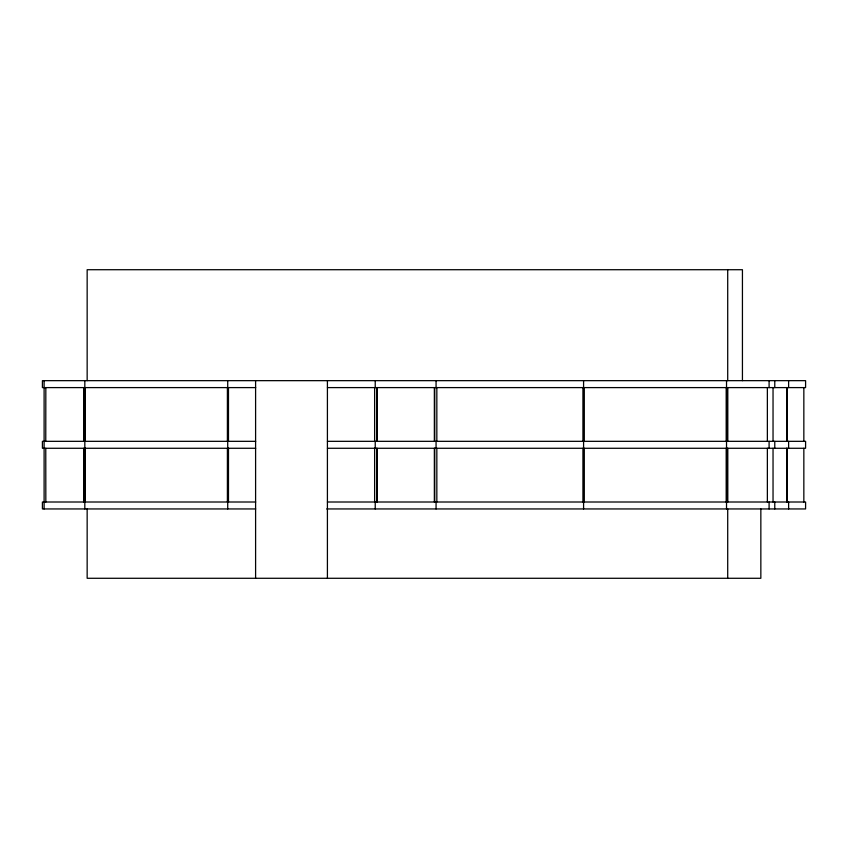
<?xml version="1.0" encoding="UTF-8"?>
<svg xmlns="http://www.w3.org/2000/svg" width="848" height="848" viewBox="0 0 848 848"><rect width="100%" height="100%" fill="white"/><g stroke="black" fill="none" stroke-linecap="round" stroke-linejoin="round"><path stroke-width="1.27" d="M45.771 441.331L45.834 387.6M327.413 578.283L327.413 380.657M773.037 502.005L773.037 448.274M773.037 441.331L773.037 387.6M774.775 502.005L774.775 508.948M774.775 441.331L774.775 448.274M774.775 380.657L774.775 387.6M788.619 502.005L788.619 508.948M788.619 441.331L788.619 448.274M788.619 380.657L788.619 387.6M255.683 387.6L42.4 387.6L42.421 380.657L805.6 380.657L805.579 387.6L327.445 387.6M255.683 441.331L42.4 441.331L42.421 448.274L255.683 448.274M327.445 441.331L805.6 441.331L805.579 448.274L327.445 448.274M255.683 502.005L42.4 502.005L42.421 508.948L255.683 508.948M327.445 502.005L805.6 502.005L805.579 508.948L326.703 508.948M45.771 448.274L45.834 502.005M803.84 387.6L803.84 441.331M803.84 448.274L803.84 502.005M769.094 380.657L769.094 387.6M769.094 441.331L769.094 448.274M769.094 502.005L769.094 508.948M767.366 387.6L767.366 441.331M767.366 448.274L767.366 502.005M760.847 508.948L760.847 578.283L87.153 578.283L87.153 508.948M742.435 380.657L742.435 269.717L87.153 269.717L87.153 380.657M727.807 387.6L727.807 441.331M727.807 448.274L727.807 502.005M727.711 269.717L727.711 380.657M727.711 508.948L727.711 578.283M727.149 387.6L727.149 441.331M727.149 448.274L727.149 502.005M726.524 380.657L726.524 387.6M726.524 441.331L726.524 448.274M726.524 502.005L726.524 508.948M726.185 387.6L726.185 441.331M726.185 448.274L726.185 502.005M584.081 387.6L584.081 441.331M584.081 448.274L584.081 502.005M583.583 380.657L583.583 508.948M582.979 387.6L582.979 441.331M582.979 448.274L582.979 502.005M436.837 387.6L436.837 441.331M436.837 448.274L436.837 502.005M436.063 380.657L436.063 387.6M436.063 441.331L436.063 448.274M436.063 502.005L436.063 508.948M434.759 387.6L434.759 441.331M434.759 448.274L434.759 502.005M434.356 387.6L434.356 441.331M434.356 448.274L434.356 502.005M376.968 387.6L376.968 441.331M376.968 448.274L376.968 502.005M376.798 387.6L376.798 441.331M376.798 448.274L376.798 502.005M375.229 380.657L375.229 387.6M375.229 441.331L375.229 448.274M375.229 502.005L375.229 508.948M374.625 387.6L374.625 441.331M374.625 448.274L374.625 502.005M255.598 380.657L255.598 578.283M228.483 387.6L228.483 441.331M228.483 448.274L228.483 502.005M227.964 387.6L227.964 441.331M227.964 448.274L227.964 502.005M227.72 380.657L227.72 387.6M227.72 441.331L227.72 448.274M227.72 502.005L227.72 508.948M227.391 387.6L227.391 441.331M227.391 448.274L227.391 502.005M85.33 387.6L85.33 441.331M85.33 448.274L85.33 502.005M84.821 380.657L84.821 387.6M84.821 441.331L84.821 448.274M84.821 502.005L84.821 508.948M84.397 387.6L84.397 441.331M84.397 448.274L84.397 502.005M83.666 387.6L83.666 441.331M83.666 448.274L83.666 502.005M44.107 380.657L44.107 508.948M786.891 448.274L786.891 502.005L786.891 448.274M786.891 387.6L786.891 441.331L786.891 387.6"/></g></svg>
